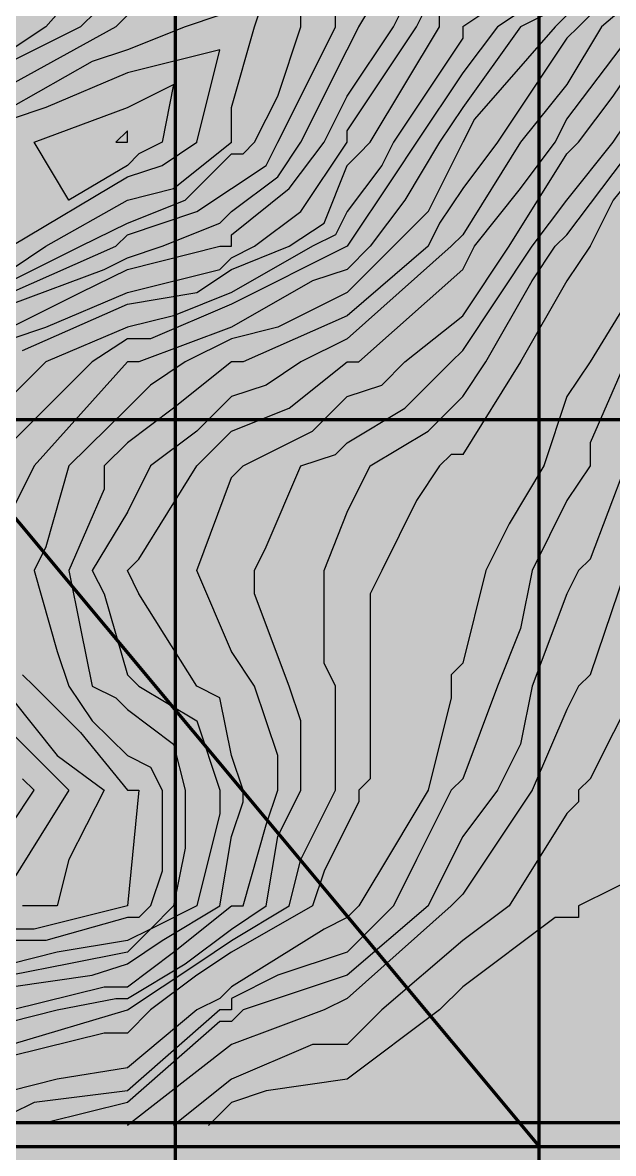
# Model space of a CAD drawing. Header units: millimetres. Extents: x 401 to 30661, y 2016 to 22119.
# Drawn here: x 4736 to 5954, y 10602 to 12934 of the extents above; entities that cross this region are included whole.
import ezdxf

# ---------------------------------------------------------------- set-up
doc = ezdxf.new("R2010")
doc.units = ezdxf.units.MM
doc.layers.add('3RD', color=140, linetype='Continuous', lineweight=25, true_color=0x7debff)
doc.layers.add('4TH DETAILS', color=125, linetype='Continuous', lineweight=15, true_color=0x39ffb0)
doc.layers.add('BACKGROUND', color=7, linetype='Continuous', true_color=0x000000)
for name, color, linetype, lineweight, true_color, transparency in [('GLOW-CYAN', 7, 'Continuous', 100, 0x7debff, 0.8), ('GLOW-CYAN-2', 7, 'Continuous', 50, 0x7debff, 0.8), ('GLOW-EMERALD-2', 7, 'Continuous', 30, 0x39ffb0, 0.8)]:
    doc.layers.add(name, color=color, linetype=linetype, lineweight=lineweight, true_color=true_color, transparency=transparency)
doc.layers.add('LAYOUT', color=83, linetype='Continuous', lineweight=50, true_color=0x7debff, plot=False)

msp = doc.modelspace()

# ---------------------------------------------------------------- hatches: boundary and pattern name
at = {"layer": 'BACKGROUND'}
h = msp.add_hatch(color=256, dxfattribs=at)
h.dxf.hatch_style = 1
h.paths.add_polyline_path([(400.723, 2015.745), (30660.634, 2015.745), (30660.634, 22119.328), (400.723, 22119.328)])

# ---------------------------------------------------------------- linework, layer by layer
at = {"layer": '3RD'}
msp.add_lwpolyline([(2050.723, 10665.853), (9450.723, 10665.853), (9450.723, 15015.853), (2050.723, 15015.853)], close=True, dxfattribs=at)
at = {"layer": '4TH DETAILS'}
for points in [[(2050.723, 10665.853), (9450.723, 10665.853), (9450.723, 15015.853), (2050.723, 15015.853)], [(5047.244, 12806.786), (5023.399, 12687.559), (4975.708, 12663.714), (4951.863, 12639.868), (4831.233, 12568.332), (4759.697, 12687.559), (4951.863, 12759.095)], [(4928.017, 12687.559), (4951.863, 12687.559), (4951.863, 12711.404), (4928.017, 12687.559)]]:
    msp.add_lwpolyline(points, close=True, dxfattribs=at)
for points in [[(6097.843, 13140.621), (5881.832, 12926.013), (5857.986, 12902.167), (5714.914, 12687.559), (5643.378, 12592.178), (5595.687, 12520.642), (5571.842, 12472.951), (5404.924, 12329.879), (5190.316, 12234.497), (5166.471, 12234.497), (5047.244, 12139.116), (4951.863, 12067.58), (4904.172, 12019.889), (4904.172, 11972.198), (4831.233, 11803.878), (4855.079, 11684.651), (4878.924, 11565.424), (4928.017, 11541.579), (4951.863, 11517.734), (5047.244, 11446.198), (5071.089, 11350.816), (5071.089, 11231.589), (5047.244, 11112.363), (4999.553, 11064.672), (4951.863, 11040.827), (4807.388, 11016.981), (4712.006, 10993.136)], [(4951.863, 13116.776), (4783.542, 12926.013), (4712.006, 12878.322), (4545.089, 12854.477), (4497.398, 12830.631), (4354.326, 12926.013), (4306.635, 12949.858)], [(4712.006, 12425.26), (4783.542, 12472.951), (4951.863, 12568.332), (5047.244, 12592.178), (5166.471, 12687.559), (5166.471, 12759.095), (5214.162, 12926.013), (5261.852, 13069.085)], [(5857.986, 13069.085), (5643.378, 12926.013), (5643.378, 12902.167), (5500.306, 12687.559), (5476.461, 12639.868), (5404.924, 12544.487), (5381.079, 12496.796), (5333.388, 12472.951), (5166.471, 12377.569), (5047.244, 12329.879), (4951.863, 12306.033), (4783.542, 12234.497), (4712.006, 12162.961)], [(6097.843, 13069.085), (5929.522, 12926.013), (5857.986, 12806.786), (5762.605, 12687.559), (5643.378, 12496.796), (5619.533, 12472.951), (5404.924, 12282.188), (5309.543, 12234.497), (5238.007, 12186.807), (5166.471, 12162.961), (5094.935, 12091.425), (4999.553, 12019.889), (4951.863, 11924.508), (4878.924, 11803.878), (4904.172, 11756.187), (4951.863, 11589.27), (4975.708, 11565.424), (5094.935, 11493.888), (5142.626, 11350.816), (5142.626, 11303.125), (5094.935, 11112.363), (4999.553, 11064.672), (4951.863, 11016.981), (4831.233, 10993.136), (4712.006, 10969.29)], [(4712.006, 12353.724), (4904.172, 12425.26), (4951.863, 12449.105), (5023.399, 12472.951), (5142.626, 12520.642), (5166.471, 12544.487), (5261.852, 12616.023), (5309.543, 12687.559), (5404.924, 12878.322), (5428.77, 12926.013), (5500.306, 13045.239)], [(4951.863, 13021.394), (4855.079, 12926.013), (4712.006, 12854.477)], [(4712.006, 12306.033), (4855.079, 12377.569), (4951.863, 12425.26), (5142.626, 12472.951), (5166.471, 12472.951), (5166.471, 12496.796), (5285.698, 12592.178), (5357.234, 12687.559), (5404.924, 12782.941), (5500.306, 12926.013), (5547.997, 13021.394)], [(5857.986, 13021.394), (5714.914, 12926.013), (5643.378, 12830.631), (5547.997, 12687.559), (5500.306, 12616.023), (5404.924, 12472.951), (5166.471, 12353.724), (4999.553, 12282.188), (4951.863, 12282.188), (4878.924, 12234.497), (4712.006, 12067.58)], [(4712.006, 12401.415), (4855.079, 12472.951), (4951.863, 12520.642), (5071.089, 12568.332), (5166.471, 12663.714), (5190.316, 12663.714), (5214.162, 12687.559), (5261.852, 12782.941), (5309.543, 12926.013), (5309.543, 12997.549)], [(4712.006, 12282.188), (4783.542, 12306.033), (4951.863, 12377.569), (5142.626, 12425.26), (5166.471, 12449.105), (5214.162, 12472.951), (5309.543, 12544.487), (5404.924, 12687.559), (5404.924, 12711.404), (5547.997, 12926.013), (5571.842, 12973.703)], [(5857.986, 12973.703), (5762.605, 12926.013), (5643.378, 12759.095), (5595.687, 12687.559), (5524.151, 12568.332), (5452.615, 12472.951), (5404.924, 12425.26), (5333.388, 12401.415), (5166.471, 12306.033), (4975.708, 12234.497), (4951.863, 12234.497), (4759.697, 12019.889), (4712.006, 11924.508)], [(5142.626, 12949.858), (5071.089, 12926.013), (4951.863, 12878.322), (4878.924, 12854.477), (4712.006, 12759.095)], [(4951.863, 12949.858), (4928.017, 12926.013), (4712.006, 12806.786)], [(4712.006, 12377.569), (4928.017, 12472.951), (4951.863, 12496.796), (5094.935, 12544.487), (5166.471, 12592.178), (5238.007, 12639.868), (5261.852, 12687.559), (5357.234, 12878.322), (5381.079, 12926.013), (5381.079, 12949.858)], [(5857.986, 12949.858), (5834.141, 12926.013), (5667.223, 12735.25), (5643.378, 12687.559), (5571.842, 12544.487), (5500.306, 12472.951), (5404.924, 12377.569), (5261.852, 12306.033), (5166.471, 12282.188), (5071.089, 12234.497), (4999.553, 12186.807), (4951.863, 12139.116), (4831.233, 12019.889), (4783.542, 11852.971), (4759.697, 11803.878), (4807.388, 11636.961), (4831.233, 11565.424), (4878.924, 11493.888), (4951.863, 11422.352), (4999.553, 11398.507), (5023.399, 11350.816), (5023.399, 11183.899), (4999.553, 11112.363), (4975.708, 11088.517), (4951.863, 11088.517), (4783.542, 11040.827), (4712.006, 11040.827)], [(4735.852, 12258.343), (4951.863, 12353.724), (5094.935, 12377.569), (5166.471, 12425.26), (5285.698, 12472.951), (5357.234, 12520.642), (5404.924, 12639.868), (5428.77, 12663.714), (5452.615, 12687.559), (5524.151, 12806.786), (5595.687, 12926.013), (5595.687, 12949.858)], [(4712.006, 10945.445), (4878.924, 10969.29), (4951.863, 10993.136), (5023.399, 11040.827), (5142.626, 11112.363), (5166.471, 11255.435), (5190.316, 11326.971), (5190.316, 11350.816), (5166.471, 11422.352), (5142.626, 11541.579), (5094.935, 11565.424), (4975.708, 11756.187), (4951.863, 11803.878), (4975.708, 11827.723), (5094.935, 12019.889), (5142.626, 12067.58), (5166.471, 12091.425), (5285.698, 12139.116), (5404.924, 12234.497), (5428.77, 12234.497), (5643.378, 12425.26), (5667.223, 12472.951), (5762.605, 12592.178), (5834.141, 12687.559), (5857.986, 12735.25), (6002.461, 12926.013)], [(4712.006, 10897.754), (4904.172, 10945.445), (4951.863, 10945.445), (5047.244, 11016.981), (5166.471, 11112.363), (5190.316, 11112.363), (5238.007, 11279.28), (5261.852, 11350.816), (5261.852, 11422.352), (5214.162, 11565.424), (5166.471, 11636.961), (5094.935, 11803.878), (5166.471, 11996.044), (5190.316, 12019.889), (5333.388, 12091.425), (5404.924, 12162.961), (5476.461, 12186.807), (5524.151, 12234.497), (5643.378, 12329.879), (5738.76, 12472.951), (5857.986, 12663.714), (5881.832, 12687.559), (5953.368, 12782.941), (6050.152, 12926.013)], [(4712.006, 10873.909), (4807.388, 10897.754), (4928.017, 10921.6), (4951.863, 10921.6), (5071.089, 10993.136), (5166.471, 11064.672), (5238.007, 11112.363), (5261.852, 11255.435), (5309.543, 11350.816), (5309.543, 11493.888), (5285.698, 11565.424), (5214.162, 11756.187), (5214.162, 11803.878), (5238.007, 11852.971), (5309.543, 12019.889), (5381.079, 12043.734), (5404.924, 12067.58), (5524.151, 12139.116), (5619.533, 12234.497), (5643.378, 12258.343), (5786.45, 12472.951), (5857.986, 12568.332), (5953.368, 12687.559), (6097.843, 12902.167)], [(4712.006, 12472.951), (4951.863, 12616.023), (5023.399, 12639.868), (5094.935, 12687.559), (5142.626, 12878.322), (4951.863, 12830.631), (4783.542, 12759.095), (4712.006, 12735.25)], [(4712.006, 10826.218), (4951.863, 10897.754), (5094.935, 10993.136), (5166.471, 11040.827), (5285.698, 11112.363), (5309.543, 11207.744), (5381.079, 11350.816), (5381.079, 11541.579), (5381.079, 11565.424), (5357.234, 11613.115), (5357.234, 11803.878), (5404.924, 11924.508), (5452.615, 12019.889), (5571.842, 12091.425), (5643.378, 12162.961), (5691.069, 12234.497), (5786.45, 12401.415), (5834.141, 12472.951), (5857.986, 12496.796), (6002.461, 12687.559)], [(6050.152, 12687.559), (5953.368, 12568.332), (5905.677, 12472.951), (5857.986, 12401.415), (5762.605, 12234.497), (5643.378, 12043.734), (5619.533, 12043.734), (5595.687, 12019.889), (5547.997, 11948.353), (5476.461, 11803.878), (5452.615, 11756.187), (5452.615, 11565.424), (5452.615, 11374.662), (5428.77, 11350.816), (5428.77, 11326.971), (5404.924, 11279.28), (5357.234, 11183.899), (5333.388, 11112.363), (5166.471, 11016.981), (5094.935, 10969.29), (4999.553, 10897.754), (4951.863, 10850.064), (4904.172, 10850.064), (4712.006, 10802.373)], [(5978.616, 12353.724), (5905.677, 12234.497), (5857.986, 12162.961), (5810.296, 12019.889), (5738.76, 11900.662), (5691.069, 11803.878), (5643.378, 11613.115), (5619.533, 11589.27), (5619.533, 11565.424), (5619.533, 11541.579), (5571.842, 11350.816), (5500.306, 11231.589), (5428.77, 11112.363), (5404.924, 11088.517), (5357.234, 11064.672), (5166.471, 10945.445), (5142.626, 10921.6), (5094.935, 10897.754), (4951.863, 10778.528), (4807.388, 10754.682), (4712.006, 10730.837)], [(5978.616, 12234.497), (5905.677, 12067.58), (5905.677, 12019.889), (5857.986, 11948.353), (5786.45, 11803.878), (5762.605, 11684.651), (5714.914, 11565.424), (5643.378, 11374.662), (5619.533, 11350.816), (5547.997, 11207.744), (5500.306, 11112.363), (5404.924, 11016.981), (5261.852, 10969.29), (5166.471, 10921.6), (5166.471, 10897.754), (5142.626, 10897.754), (4951.863, 10730.837), (4759.697, 10706.991), (4712.006, 10683.146)], [(5978.616, 12019.889), (5905.677, 11827.723), (5881.832, 11803.878), (5857.986, 11756.187), (5786.45, 11565.424), (5762.605, 11446.198), (5714.914, 11350.816), (5643.378, 11255.435), (5595.687, 11160.053), (5571.842, 11112.363), (5404.924, 10969.29), (5190.316, 10897.754), (5166.471, 10873.909), (5142.626, 10873.909), (4951.863, 10706.991), (4786.1, 10665.853)], [(5978.616, 11803.878), (5905.677, 11589.27), (5881.832, 11565.424), (5857.986, 11517.734), (5786.45, 11350.816), (5643.378, 11136.208), (5619.533, 11112.363), (5404.924, 10921.6), (5357.234, 10897.754), (5166.471, 10826.218), (4951.863, 10659.301)], [(4735.852, 11589.27), (4759.697, 11565.424), (4855.079, 11470.043), (4951.863, 11350.816), (4975.708, 11350.816), (4951.863, 11112.363), (4759.697, 11064.672), (4712.006, 11064.672)], [(6002.461, 11565.424), (5905.677, 11374.662), (5881.832, 11350.816), (5881.832, 11326.971), (5857.986, 11303.125), (5738.76, 11112.363), (5643.378, 11040.827), (5476.461, 10897.754), (5404.924, 10826.218), (5333.388, 10826.218), (5166.471, 10754.682), (5047.244, 10659.301)], [(4712.006, 11541.579), (4807.388, 11422.352), (4904.172, 11350.816), (4831.233, 11207.744), (4807.388, 11112.363), (4735.852, 11112.363)], [(4712.006, 11470.043), (4783.542, 11398.507), (4831.233, 11350.816), (4712.006, 11160.053)], [(4712.006, 11279.28), (4759.697, 11350.816), (4735.852, 11374.662)], [(6026.307, 11183.899), (5881.832, 11112.363), (5881.832, 11088.517), (5857.986, 11088.517), (5834.141, 11088.517), (5643.378, 10945.445), (5595.687, 10897.754), (5404.924, 10754.682), (5238.007, 10730.837), (5166.471, 10706.991), (5118.78, 10659.301)]]:
    msp.add_lwpolyline(points, dxfattribs=at)
at = {"layer": 'GLOW-CYAN'}
msp.add_line((550.723, 10615.853), (9550.723, 10615.853), dxfattribs=at)
for points in [[(2050.723, 15115.853), (5800.723, 10615.853)], [(5050.723, 6115.853), (5050.723, 15115.853)], [(5800.723, 6115.853), (5800.723, 15115.853)], [(550.723, 12115.853), (9550.723, 12115.853)], [(550.723, 10665.853), (9550.723, 10665.853)]]:
    msp.add_lwpolyline(points, dxfattribs=at)
at = {"layer": 'GLOW-CYAN-2'}
msp.add_lwpolyline([(2050.723, 10665.853), (9450.723, 10665.853), (9450.723, 15015.853), (2050.723, 15015.853)], close=True, dxfattribs=at)
at = {"layer": 'GLOW-EMERALD-2'}
for points in [[(2050.723, 10665.853), (9450.723, 10665.853), (9450.723, 15015.853), (2050.723, 15015.853)], [(5047.244, 12806.786), (5023.399, 12687.559), (4975.708, 12663.714), (4951.863, 12639.868), (4831.233, 12568.332), (4759.697, 12687.559), (4951.863, 12759.095)], [(4928.017, 12687.559), (4951.863, 12687.559), (4951.863, 12711.404), (4928.017, 12687.559)]]:
    msp.add_lwpolyline(points, close=True, dxfattribs=at)
for points in [[(6097.843, 13140.621), (5881.832, 12926.013), (5857.986, 12902.167), (5714.914, 12687.559), (5643.378, 12592.178), (5595.687, 12520.642), (5571.842, 12472.951), (5404.924, 12329.879), (5190.316, 12234.497), (5166.471, 12234.497), (5047.244, 12139.116), (4951.863, 12067.58), (4904.172, 12019.889), (4904.172, 11972.198), (4831.233, 11803.878), (4855.079, 11684.651), (4878.924, 11565.424), (4928.017, 11541.579), (4951.863, 11517.734), (5047.244, 11446.198), (5071.089, 11350.816), (5071.089, 11231.589), (5047.244, 11112.363), (4999.553, 11064.672), (4951.863, 11040.827), (4807.388, 11016.981), (4712.006, 10993.136)], [(4951.863, 13116.776), (4783.542, 12926.013), (4712.006, 12878.322), (4545.089, 12854.477), (4497.398, 12830.631), (4354.326, 12926.013), (4306.635, 12949.858)], [(4712.006, 12425.26), (4783.542, 12472.951), (4951.863, 12568.332), (5047.244, 12592.178), (5166.471, 12687.559), (5166.471, 12759.095), (5214.162, 12926.013), (5261.852, 13069.085)], [(5857.986, 13069.085), (5643.378, 12926.013), (5643.378, 12902.167), (5500.306, 12687.559), (5476.461, 12639.868), (5404.924, 12544.487), (5381.079, 12496.796), (5333.388, 12472.951), (5166.471, 12377.569), (5047.244, 12329.879), (4951.863, 12306.033), (4783.542, 12234.497), (4712.006, 12162.961)], [(6097.843, 13069.085), (5929.522, 12926.013), (5857.986, 12806.786), (5762.605, 12687.559), (5643.378, 12496.796), (5619.533, 12472.951), (5404.924, 12282.188), (5309.543, 12234.497), (5238.007, 12186.807), (5166.471, 12162.961), (5094.935, 12091.425), (4999.553, 12019.889), (4951.863, 11924.508), (4878.924, 11803.878), (4904.172, 11756.187), (4951.863, 11589.27), (4975.708, 11565.424), (5094.935, 11493.888), (5142.626, 11350.816), (5142.626, 11303.125), (5094.935, 11112.363), (4999.553, 11064.672), (4951.863, 11016.981), (4831.233, 10993.136), (4712.006, 10969.29)], [(4712.006, 12353.724), (4904.172, 12425.26), (4951.863, 12449.105), (5023.399, 12472.951), (5142.626, 12520.642), (5166.471, 12544.487), (5261.852, 12616.023), (5309.543, 12687.559), (5404.924, 12878.322), (5428.77, 12926.013), (5500.306, 13045.239)], [(4951.863, 13021.394), (4855.079, 12926.013), (4712.006, 12854.477)], [(4712.006, 12306.033), (4855.079, 12377.569), (4951.863, 12425.26), (5142.626, 12472.951), (5166.471, 12472.951), (5166.471, 12496.796), (5285.698, 12592.178), (5357.234, 12687.559), (5404.924, 12782.941), (5500.306, 12926.013), (5547.997, 13021.394)], [(5857.986, 13021.394), (5714.914, 12926.013), (5643.378, 12830.631), (5547.997, 12687.559), (5500.306, 12616.023), (5404.924, 12472.951), (5166.471, 12353.724), (4999.553, 12282.188), (4951.863, 12282.188), (4878.924, 12234.497), (4712.006, 12067.58)], [(4712.006, 12401.415), (4855.079, 12472.951), (4951.863, 12520.642), (5071.089, 12568.332), (5166.471, 12663.714), (5190.316, 12663.714), (5214.162, 12687.559), (5261.852, 12782.941), (5309.543, 12926.013), (5309.543, 12997.549)], [(4712.006, 12282.188), (4783.542, 12306.033), (4951.863, 12377.569), (5142.626, 12425.26), (5166.471, 12449.105), (5214.162, 12472.951), (5309.543, 12544.487), (5404.924, 12687.559), (5404.924, 12711.404), (5547.997, 12926.013), (5571.842, 12973.703)], [(5857.986, 12973.703), (5762.605, 12926.013), (5643.378, 12759.095), (5595.687, 12687.559), (5524.151, 12568.332), (5452.615, 12472.951), (5404.924, 12425.26), (5333.388, 12401.415), (5166.471, 12306.033), (4975.708, 12234.497), (4951.863, 12234.497), (4759.697, 12019.889), (4712.006, 11924.508)], [(5142.626, 12949.858), (5071.089, 12926.013), (4951.863, 12878.322), (4878.924, 12854.477), (4712.006, 12759.095)], [(4951.863, 12949.858), (4928.017, 12926.013), (4712.006, 12806.786)], [(4712.006, 12377.569), (4928.017, 12472.951), (4951.863, 12496.796), (5094.935, 12544.487), (5166.471, 12592.178), (5238.007, 12639.868), (5261.852, 12687.559), (5357.234, 12878.322), (5381.079, 12926.013), (5381.079, 12949.858)], [(5857.986, 12949.858), (5834.141, 12926.013), (5667.223, 12735.25), (5643.378, 12687.559), (5571.842, 12544.487), (5500.306, 12472.951), (5404.924, 12377.569), (5261.852, 12306.033), (5166.471, 12282.188), (5071.089, 12234.497), (4999.553, 12186.807), (4951.863, 12139.116), (4831.233, 12019.889), (4783.542, 11852.971), (4759.697, 11803.878), (4807.388, 11636.961), (4831.233, 11565.424), (4878.924, 11493.888), (4951.863, 11422.352), (4999.553, 11398.507), (5023.399, 11350.816), (5023.399, 11183.899), (4999.553, 11112.363), (4975.708, 11088.517), (4951.863, 11088.517), (4783.542, 11040.827), (4712.006, 11040.827)], [(4735.852, 12258.343), (4951.863, 12353.724), (5094.935, 12377.569), (5166.471, 12425.26), (5285.698, 12472.951), (5357.234, 12520.642), (5404.924, 12639.868), (5428.77, 12663.714), (5452.615, 12687.559), (5524.151, 12806.786), (5595.687, 12926.013), (5595.687, 12949.858)], [(4712.006, 10945.445), (4878.924, 10969.29), (4951.863, 10993.136), (5023.399, 11040.827), (5142.626, 11112.363), (5166.471, 11255.435), (5190.316, 11326.971), (5190.316, 11350.816), (5166.471, 11422.352), (5142.626, 11541.579), (5094.935, 11565.424), (4975.708, 11756.187), (4951.863, 11803.878), (4975.708, 11827.723), (5094.935, 12019.889), (5142.626, 12067.58), (5166.471, 12091.425), (5285.698, 12139.116), (5404.924, 12234.497), (5428.77, 12234.497), (5643.378, 12425.26), (5667.223, 12472.951), (5762.605, 12592.178), (5834.141, 12687.559), (5857.986, 12735.25), (6002.461, 12926.013)], [(4712.006, 10897.754), (4904.172, 10945.445), (4951.863, 10945.445), (5047.244, 11016.981), (5166.471, 11112.363), (5190.316, 11112.363), (5238.007, 11279.28), (5261.852, 11350.816), (5261.852, 11422.352), (5214.162, 11565.424), (5166.471, 11636.961), (5094.935, 11803.878), (5166.471, 11996.044), (5190.316, 12019.889), (5333.388, 12091.425), (5404.924, 12162.961), (5476.461, 12186.807), (5524.151, 12234.497), (5643.378, 12329.879), (5738.76, 12472.951), (5857.986, 12663.714), (5881.832, 12687.559), (5953.368, 12782.941), (6050.152, 12926.013)], [(4712.006, 10873.909), (4807.388, 10897.754), (4928.017, 10921.6), (4951.863, 10921.6), (5071.089, 10993.136), (5166.471, 11064.672), (5238.007, 11112.363), (5261.852, 11255.435), (5309.543, 11350.816), (5309.543, 11493.888), (5285.698, 11565.424), (5214.162, 11756.187), (5214.162, 11803.878), (5238.007, 11852.971), (5309.543, 12019.889), (5381.079, 12043.734), (5404.924, 12067.58), (5524.151, 12139.116), (5619.533, 12234.497), (5643.378, 12258.343), (5786.45, 12472.951), (5857.986, 12568.332), (5953.368, 12687.559), (6097.843, 12902.167)], [(4712.006, 12472.951), (4951.863, 12616.023), (5023.399, 12639.868), (5094.935, 12687.559), (5142.626, 12878.322), (4951.863, 12830.631), (4783.542, 12759.095), (4712.006, 12735.25)], [(4712.006, 10826.218), (4951.863, 10897.754), (5094.935, 10993.136), (5166.471, 11040.827), (5285.698, 11112.363), (5309.543, 11207.744), (5381.079, 11350.816), (5381.079, 11541.579), (5381.079, 11565.424), (5357.234, 11613.115), (5357.234, 11803.878), (5404.924, 11924.508), (5452.615, 12019.889), (5571.842, 12091.425), (5643.378, 12162.961), (5691.069, 12234.497), (5786.45, 12401.415), (5834.141, 12472.951), (5857.986, 12496.796), (6002.461, 12687.559)], [(6050.152, 12687.559), (5953.368, 12568.332), (5905.677, 12472.951), (5857.986, 12401.415), (5762.605, 12234.497), (5643.378, 12043.734), (5619.533, 12043.734), (5595.687, 12019.889), (5547.997, 11948.353), (5476.461, 11803.878), (5452.615, 11756.187), (5452.615, 11565.424), (5452.615, 11374.662), (5428.77, 11350.816), (5428.77, 11326.971), (5404.924, 11279.28), (5357.234, 11183.899), (5333.388, 11112.363), (5166.471, 11016.981), (5094.935, 10969.29), (4999.553, 10897.754), (4951.863, 10850.064), (4904.172, 10850.064), (4712.006, 10802.373)], [(5978.616, 12353.724), (5905.677, 12234.497), (5857.986, 12162.961), (5810.296, 12019.889), (5738.76, 11900.662), (5691.069, 11803.878), (5643.378, 11613.115), (5619.533, 11589.27), (5619.533, 11565.424), (5619.533, 11541.579), (5571.842, 11350.816), (5500.306, 11231.589), (5428.77, 11112.363), (5404.924, 11088.517), (5357.234, 11064.672), (5166.471, 10945.445), (5142.626, 10921.6), (5094.935, 10897.754), (4951.863, 10778.528), (4807.388, 10754.682), (4712.006, 10730.837)], [(5978.616, 12234.497), (5905.677, 12067.58), (5905.677, 12019.889), (5857.986, 11948.353), (5786.45, 11803.878), (5762.605, 11684.651), (5714.914, 11565.424), (5643.378, 11374.662), (5619.533, 11350.816), (5547.997, 11207.744), (5500.306, 11112.363), (5404.924, 11016.981), (5261.852, 10969.29), (5166.471, 10921.6), (5166.471, 10897.754), (5142.626, 10897.754), (4951.863, 10730.837), (4759.697, 10706.991), (4712.006, 10683.146)], [(5978.616, 12019.889), (5905.677, 11827.723), (5881.832, 11803.878), (5857.986, 11756.187), (5786.45, 11565.424), (5762.605, 11446.198), (5714.914, 11350.816), (5643.378, 11255.435), (5595.687, 11160.053), (5571.842, 11112.363), (5404.924, 10969.29), (5190.316, 10897.754), (5166.471, 10873.909), (5142.626, 10873.909), (4951.863, 10706.991), (4786.1, 10665.853)], [(5978.616, 11803.878), (5905.677, 11589.27), (5881.832, 11565.424), (5857.986, 11517.734), (5786.45, 11350.816), (5643.378, 11136.208), (5619.533, 11112.363), (5404.924, 10921.6), (5357.234, 10897.754), (5166.471, 10826.218), (4951.863, 10659.301)], [(4735.852, 11589.27), (4759.697, 11565.424), (4855.079, 11470.043), (4951.863, 11350.816), (4975.708, 11350.816), (4951.863, 11112.363), (4759.697, 11064.672), (4712.006, 11064.672)], [(6002.461, 11565.424), (5905.677, 11374.662), (5881.832, 11350.816), (5881.832, 11326.971), (5857.986, 11303.125), (5738.76, 11112.363), (5643.378, 11040.827), (5476.461, 10897.754), (5404.924, 10826.218), (5333.388, 10826.218), (5166.471, 10754.682), (5047.244, 10659.301)], [(4712.006, 11541.579), (4807.388, 11422.352), (4904.172, 11350.816), (4831.233, 11207.744), (4807.388, 11112.363), (4735.852, 11112.363)], [(4712.006, 11470.043), (4783.542, 11398.507), (4831.233, 11350.816), (4712.006, 11160.053)], [(4712.006, 11279.28), (4759.697, 11350.816), (4735.852, 11374.662)], [(6026.307, 11183.899), (5881.832, 11112.363), (5881.832, 11088.517), (5857.986, 11088.517), (5834.141, 11088.517), (5643.378, 10945.445), (5595.687, 10897.754), (5404.924, 10754.682), (5238.007, 10730.837), (5166.471, 10706.991), (5118.78, 10659.301)]]:
    msp.add_lwpolyline(points, dxfattribs=at)
at = {"layer": 'LAYOUT'}
msp.add_line((550.723, 10615.853), (9550.723, 10615.853), dxfattribs=at)
for points in [[(2050.723, 15115.853), (5800.723, 10615.853)], [(5050.723, 6115.853), (5050.723, 15115.853)], [(5800.723, 6115.853), (5800.723, 15115.853)], [(550.723, 12115.853), (9550.723, 12115.853)], [(550.723, 10665.853), (9550.723, 10665.853)]]:
    msp.add_lwpolyline(points, dxfattribs=at)

doc.saveas('drawing.dxf')
